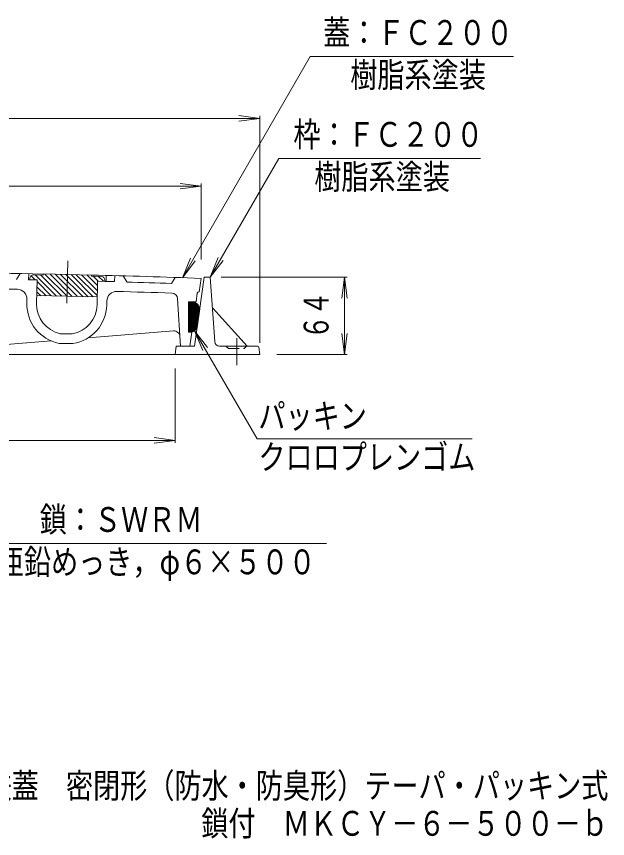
# Model space of a CAD drawing. Units: millimetres, scale not verified. Extents: x -687 to 538, y -936 to 985.
# Drawn here: x 44 to 532, y -805 to -125 of the extents above; entities that cross this region are included whole.
import ezdxf
from ezdxf.enums import TextEntityAlignment as Align

# ---------------------------------------------------------------- set-up
doc = ezdxf.new("R2010")
doc.units = ezdxf.units.MM
doc.header["$LTSCALE"] = 7
doc.linetypes.add('CHAIN1', pattern=[8, 5, -1, 1, -1])
doc.linetypes.add('DASHED1', pattern=[1.8, 1.2, -0.6])
for name, color, linetype, lineweight in [('0-1_躯体', 2, 'Continuous', 18), ('0-2_仕上', 3, 'Continuous', 18), ('0-3_建具', 6, 'Continuous', 18), ('0-4_その他', 7, 'Continuous', 18), ('0-5_寸法', 7, 'Continuous', 18)]:
    doc.layers.add(name, color=color, linetype=linetype, lineweight=lineweight)
doc.layers.add('F-5_F-5ﾚｲﾔ', color=6, linetype='Continuous')
doc.styles.add('ＭＳ ゴシック', font='')
doc.styles.get('ＭＳ ゴシック').set_extended_font_data('MS Gothic')

msp = doc.modelspace()

# ---------------------------------------------------------------- linework, layer by layer
at = {"layer": '0-1_躯体'}
for p, q in [((199.1, -340.789), (191.089, -397.789)), ((199.1, -340.789), (204.1, -340.789)), ((207.839, -394.069), (204.1, -340.789)), ((206.312, -366.299), (234.514, -397.789)), ((211.829, -397.789), (234.908, -397.789)), ((234.908, -397.789), (243.233, -397.789)), ((244.223, -398.648), (245.1, -404.789)), ((-65.9, -404.789), (245.1, -404.789))]:
    msp.add_line(p, q, dxfattribs=at)
at = {"layer": '0-1_躯体', "linetype": 'CHAIN1'}
msp.add_line((226.1, -391.198), (226.1, -413.515), dxfattribs=at)
at = {"layer": '0-1_躯体', "linetype": 'DASHED1'}
for p, q in [((217.393, -398.082), (218.807, -399.496)), ((219.514, -399.789), (231.686, -399.789)), ((232.393, -399.496), (233.807, -398.082))]:
    msp.add_line(p, q, dxfattribs=at)
at = {"layer": '0-1_躯体'}
msp.add_lwpolyline([(191.089, -397.789), (176.1, -397.789), (175.1, -404.789)], dxfattribs=at)
for centre, radius, start, end in [((207.802, -364.965), 2, 184.01453, 221.84784), ((211.829, -393.789), 4, 184.01321, 270.00142), ((243.233, -398.789), 1, 8.13071, 90)]:
    msp.add_arc(centre, radius, start, end, dxfattribs=at)
at = {"layer": '0-1_躯体', "linetype": 'DASHED1'}
for centre, start, end in [((216.686, -398.789), 45, 90), ((219.514, -398.789), 225, 270), ((231.686, -398.789), 270, 315), ((234.514, -398.789), 90, 135)]:
    msp.add_arc(centre, 1, start, end, dxfattribs=at)
at = {"layer": '0-2_仕上', "linetype": 'CHAIN1'}
msp.add_line((86.452, -327.196), (85.673, -363.522), dxfattribs=at)
at = {"layer": '0-2_仕上'}
for p, q in [((44.109, -342.754), (47.175, -337.867)), ((54.213, -337.985), (54.108, -342.916)), ((118.199, -339.36), (118.093, -344.289)), ((55.104, -342.937), (54.108, -342.916)), ((61.106, -343.066), (60.687, -362.567)), ((111.094, -344.139), (110.676, -363.64)), ((125.115, -344.44), (117.09, -344.268)), ((125.221, -339.544), (125.115, -344.44)), ((132.281, -339.735), (135.137, -344.755)), ((175.1, -341.041), (172.1, -345.944)), ((196.6, -341.789), (195.054, -352.789)), ((194.904, -352.789), (195.054, -352.789)), ((52.762, -359.002), (52.689, -362.395)), ((192.406, -361.289), (193.419, -354.08)), ((118.747, -360.421), (118.674, -363.811)), ((173.755, -385.204), (103.375, -390.959)), ((188.892, -386.289), (186.1, -386.289)), ((187.276, -397.789), (188.892, -386.289)), ((72.749, -393.463), (6.6, -398.873)), ((80.157, -387.485), (90.155, -387.7)), ((79.234, -395.467), (90.735, -395.714))]:
    msp.add_line(p, q, dxfattribs=at)
for points in [[(187.276, -397.789), (179.661, -397.789), (177.145, -358.632)], [(192.406, -361.289), (186.1, -361.289), (186.1, -386.289)]]:
    msp.add_lwpolyline(points, dxfattribs=at)
for centre, radius, start, end in [((-74.9, -7836.873), 7499.999, 88.92192, 91.07808), ((-74.9, -7836.873), 7499.999, 87.92545, 88.61635), ((-74.9, -7836.873), 7495, 88.11145, 88.39389), ((-74.9, -7836.873), 7487.001, 89.08324, 89.3149), ((44.764, -358.83), 8, 358.77069, 89.08334), ((126.745, -360.592), 8, 88.45485, 178.77069), ((-74.9, -7836.873), 7487.001, 88.10776, 88.45503), ((194.904, -354.289), 1.5, 90, 172.00024), ((172.155, -358.953), 5, 3.67696, 88.10768), ((85.682, -363.103), 33, 178.77054, 258.73238), ((85.682, -363.103), 25, 178.77054, 257.23351), ((85.682, -363.103), 25, 280.30756, 358.77058), ((85.682, -363.103), 33, 278.80783, 358.77058), ((174.163, -390.187), 5, 3.67696, 94.67506)]:
    msp.add_arc(centre, radius, start, end, dxfattribs=at)
at = {"layer": '0-3_建具'}
for p, q in [((58.189, -339.002), (66.191, -339.174)), ((77.206, -356.415), (59.829, -339.038)), ((81.541, -356.508), (64.164, -339.131)), ((66.212, -338.175), (66.191, -339.174)), ((66.212, -338.175), (106.203, -339.033)), ((85.877, -356.601), (67.478, -338.202)), ((90.213, -356.694), (71.814, -338.295)), ((94.548, -356.787), (76.149, -338.388)), ((98.884, -356.88), (80.485, -338.481)), ((103.22, -356.973), (84.82, -338.574)), ((107.555, -357.066), (89.156, -338.667)), ((110.677, -355.946), (93.492, -338.76)), ((110.888, -351.914), (97.827, -338.853)), ((111.016, -347.799), (102.163, -338.946)), ((106.203, -339.033), (106.181, -340.033)), ((55.125, -341.937), (55.104, -342.937)), ((61.106, -343.066), (55.104, -342.937)), ((55.246, -342.94), (55.107, -342.801)), ((59.582, -343.033), (56.227, -339.678)), ((72.87, -356.322), (61.074, -344.526)), ((106.181, -340.033), (114.176, -340.204)), ((111.609, -344.15), (107.521, -340.061)), ((117.09, -344.268), (111.094, -344.139)), ((115.945, -344.243), (111.856, -340.154)), ((117.111, -343.268), (117.09, -344.268)), ((60.967, -349.556), (61.027, -356.067)), ((68.534, -356.228), (60.985, -348.679)), ((64.199, -356.135), (60.998, -352.935)), ((110.955, -350.635), (110.615, -357.132)), ((110.615, -357.132), (61.027, -356.067)), ((186.1, -361.289), (186.1, -386.289)), ((189.457, -361.289), (186.1, -361.289)), ((186.1, -364.164), (188.974, -361.289)), ((186.1, -363.174), (187.984, -361.289)), ((186.1, -362.184), (186.994, -361.289)), ((186.1, -365.154), (189.945, -361.309)), ((186.1, -366.144), (190.802, -361.442)), ((186.1, -367.134), (191.563, -361.671)), ((186.1, -368.124), (192.247, -361.977)), ((186.1, -369.114), (191.219, -363.994)), ((186.1, -370.104), (191.058, -365.145)), ((186.1, -371.093), (190.896, -366.297)), ((191.319, -363.289), (188.367, -384.289)), ((189.148, -383.858), (191.958, -363.859)), ((191.086, -370.067), (195.286, -365.867)), ((191.248, -368.915), (195.049, -365.114)), ((191.463, -363.289), (191.319, -363.289)), ((191.409, -367.764), (194.736, -364.437)), ((191.571, -366.612), (194.357, -363.826)), ((191.733, -365.46), (193.917, -363.276)), ((191.797, -363.416), (192.863, -362.35)), ((191.895, -364.308), (193.42, -362.783)), ((186.1, -372.084), (190.734, -367.449)), ((186.1, -373.074), (190.572, -368.601)), ((186.1, -374.063), (190.41, -369.753)), ((186.1, -375.054), (190.248, -370.905)), ((186.1, -376.043), (190.086, -372.057)), ((186.1, -377.033), (189.924, -373.209)), ((190.115, -376.978), (194.652, -372.441)), ((190.276, -375.827), (194.814, -371.289)), ((190.438, -374.675), (194.976, -370.137)), ((190.6, -373.523), (195.137, -368.986)), ((190.762, -372.371), (195.299, -367.834)), ((190.924, -371.219), (195.43, -366.713)), ((195.44, -366.834), (193.256, -382.375)), ((186.1, -378.023), (189.762, -374.36)), ((186.1, -379.013), (189.601, -375.512)), ((186.1, -380.003), (189.439, -376.664)), ((186.1, -380.993), (189.277, -377.816)), ((186.1, -381.983), (189.115, -378.968)), ((186.1, -382.973), (188.953, -380.12)), ((189.142, -383.891), (193.681, -379.352)), ((189.305, -382.738), (193.842, -378.2)), ((189.467, -381.586), (194.004, -377.048)), ((189.629, -380.434), (194.166, -375.897)), ((189.791, -379.282), (194.328, -374.745)), ((189.953, -378.13), (194.49, -373.593)), ((186.1, -383.963), (188.791, -381.272)), ((186.1, -384.953), (188.629, -382.423)), ((186.1, -385.943), (188.467, -383.575)), ((187.63, -386.289), (186.1, -386.289)), ((186.744, -386.289), (188.754, -384.279)), ((187.735, -386.288), (193.519, -380.504)), ((188.653, -384.289), (188.367, -384.289)), ((188.849, -386.164), (193.357, -381.656)), ((190.382, -385.62), (192.961, -383.041))]:
    msp.add_line(p, q, dxfattribs=at)
for centre, radius, start, end in [((58.125, -342.002), 3, 88.76974, 178.76974), ((114.112, -343.204), 3, 358.76974, 88.76974), ((189.457, -367.289), 6, 4.35233, 90), ((191.463, -363.789), 0.5, 352.00238, 90), ((187.63, -380.289), 6, 270, 339.65001), ((188.653, -383.789), 0.5, 270, 351.99113)]:
    msp.add_arc(centre, radius, start, end, dxfattribs=at)
at = {"layer": '0-4_その他'}
for p, q in [((-394.9, -209.633), (245.1, -209.633)), ((245.1, -209.633), (227.75, -207.349)), ((245.1, -209.633), (227.75, -211.917)), ((245.1, -395.133), (245.1, -207.533)), ((196.599, -265.633), (179.249, -263.349)), ((196.599, -326.133), (196.599, -263.533)), ((-346.399, -265.633), (196.599, -265.633)), ((196.599, -265.633), (179.249, -267.917)), ((204.1, -340.791), (210.797, -324.623)), ((204.1, -340.791), (214.753, -326.907)), ((317.075, -340.789), (213.1, -340.789)), ((314.975, -340.789), (312.69, -358.139)), ((314.975, -404.789), (314.975, -340.789)), ((314.975, -340.789), (317.259, -358.139)), ((314.975, -404.789), (312.69, -387.439)), ((314.975, -404.789), (317.259, -387.439)), ((317.075, -404.789), (259.1, -404.789)), ((175.1, -416.133), (175.1, -477.733)), ((175.1, -475.633), (157.75, -473.349)), ((-324.9, -475.633), (175.1, -475.633)), ((175.1, -475.633), (157.75, -477.917))]:
    msp.add_line(p, q, dxfattribs=at)
at = {"layer": '0-5_寸法'}
for p, q in [((181.167, -341.246), (286.594, -158.642)), ((286.594, -158.642), (454.594, -158.642)), ((204.1, -340.791), (260.681, -242.791)), ((260.681, -242.791), (427.443, -242.791)), ((181.167, -341.246), (187.864, -325.079)), ((181.167, -341.246), (191.82, -327.363)), ((191.243, -385.081), (201.897, -398.965)), ((191.243, -385.081), (197.94, -401.249)), ((191.243, -385.081), (242.803, -474.385)), ((242.803, -474.385), (420.32, -474.385)), ((-21.143, -560.895), (300.067, -560.895))]:
    msp.add_line(p, q, dxfattribs=at)

# ---------------------------------------------------------------- texts
at = {"layer": '0-4_その他', "color": 3, "style": 'ＭＳ ゴシック', "width": 0.7}
msp.add_text('６４', height=20.53, rotation=90, dxfattribs=at).set_placement((307.975, -392.039), align=Align.BOTTOM_LEFT)
at = {"layer": '0-5_寸法', "color": 6, "style": 'ＭＳ ゴシック', "width": 0.8}
for s, p in [('蓋：ＦＣ２００', (297.38, -155.142)), ('樹脂系塗装', (319.78, -190.142)), ('枠：ＦＣ２００', (272.814, -239.291)), ('樹脂系塗装', (290.042, -274.291)), ('パッキン', (243.891, -471.847)), ('クロロプレンゴム', (243.891, -505.801)), ('鎖：ＳＷＲＭ', (63.3, -557.395)), ('溶融亜鉛めっき，φ６×５００', (-16.932, -592.395))]:
    msp.add_text(s, height=20.53, dxfattribs=at).set_placement(p, align=Align.BOTTOM_LEFT)
at = {"layer": 'F-5_F-5ﾚｲﾔ', "style": 'ＭＳ ゴシック', "width": 0.8}
for s, p in [('マンホール鉄蓋\u3000密閉形（防水・防臭形）テーパ・パッキン式', (-94.275, -777.232)), ('鎖付\u3000ＭＫＣＹ－６－５００－ｂ', (196.705, -808.365))]:
    msp.add_text(s, height=20.53, dxfattribs=at).set_placement(p, align=Align.BOTTOM_LEFT)

doc.saveas('drawing.dxf')
